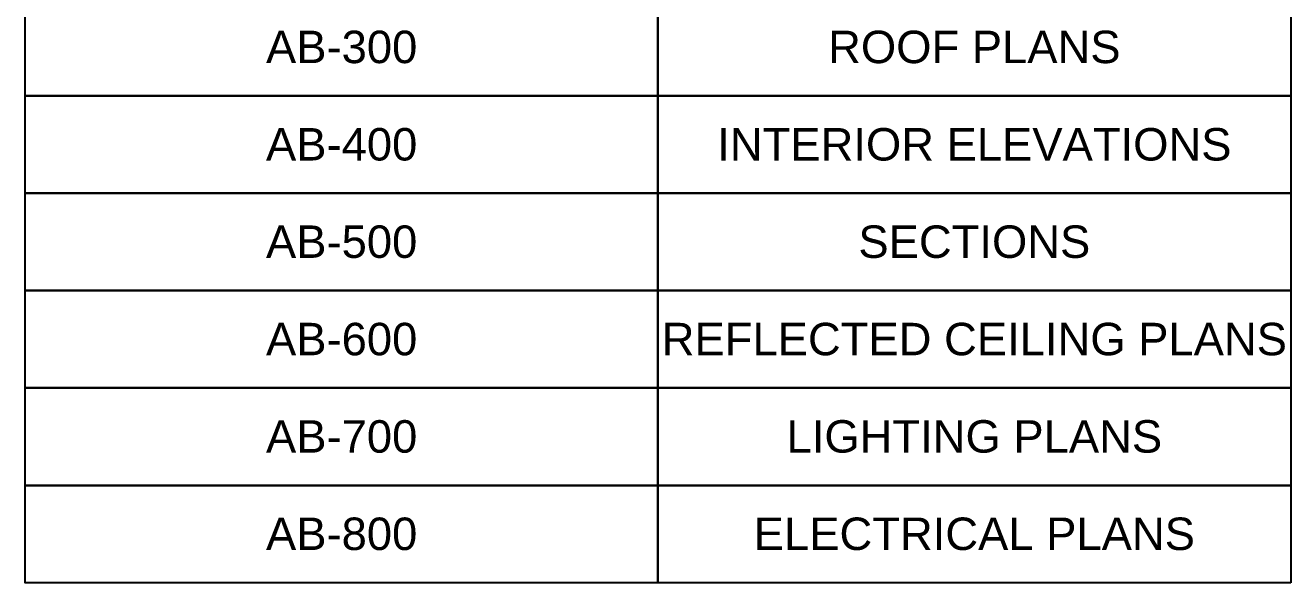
# Model space of a CAD drawing. Header units: inches. Extents: x -2078 to 106214, y -964 to 6385.
# Drawn here: x -2075 to -1140, y -599 to -187 of the extents above; entities that cross this region are included whole.
import ezdxf

# ---------------------------------------------------------------- set-up
doc = ezdxf.new("R2010")
doc.units = ezdxf.units.IN
doc.header["$MEASUREMENT"] = 0
doc.layers.add('A-ANNO', color=2, linetype='Continuous', lineweight=5)
doc.styles.add('Jay Cad', font='arial.ttf', dxfattribs={"height": 0.125})

# ---------------------------------------------------------------- blocks, each defined once
blk = doc.blocks.new('JC-ANNO-SSS')
for points in [[(0, -360), (-467.54, -360), (-467.54, -288), (0, -288)], [(467.54, -360), (0, -360), (0, -288), (467.54, -288)], [(0, -432), (-467.54, -432), (-467.54, -360), (0, -360)], [(467.54, -432), (0, -432), (0, -360), (467.54, -360)], [(0, -504), (-467.54, -504), (-467.54, -432), (0, -432)], [(467.54, -504), (0, -504), (0, -432), (467.54, -432)], [(0, -576), (-467.54, -576), (-467.54, -504), (0, -504)], [(467.54, -576), (0, -576), (0, -504), (467.54, -504)], [(0, -648), (-467.54, -648), (-467.54, -576), (0, -576)], [(467.54, -648), (0, -648), (0, -576), (467.54, -576)], [(0, -720), (-467.54, -720), (-467.54, -648), (0, -648)], [(467.54, -720), (0, -720), (0, -648), (467.54, -648)]]:
    blk.add_lwpolyline(points, close=True)
at = {"layer": 'A-ANNO', "char_height": 24, "attachment_point": 5, "style": 'Jay Cad'}
for s, insert in [('AB-300', (-233.77, -324)), ('ROOF PLANS', (233.77, -324)), ('AB-400', (-233.77, -396)), ('INTERIOR ELEVATIONS', (233.77, -396)), ('AB-500', (-233.77, -468)), ('SECTIONS', (233.77, -468)), ('AB-600', (-233.77, -540)), ('REFLECTED CEILING PLANS', (233.77, -540)), ('AB-700', (-233.77, -612)), ('LIGHTING PLANS', (233.77, -612)), ('AB-800', (-233.77, -684)), ('ELECTRICAL PLANS', (233.77, -684))]:
    blk.add_mtext_dynamic_manual_height_columns(s, width=490.4655, gutter_width=30, heights=[0], dxfattribs=dict(at, insert=insert))

msp = doc.modelspace()

# ---------------------------------------------------------------- block references
msp.add_blockref('JC-ANNO-SSS', (-1607.537, 120.621))

doc.saveas('drawing.dxf')
